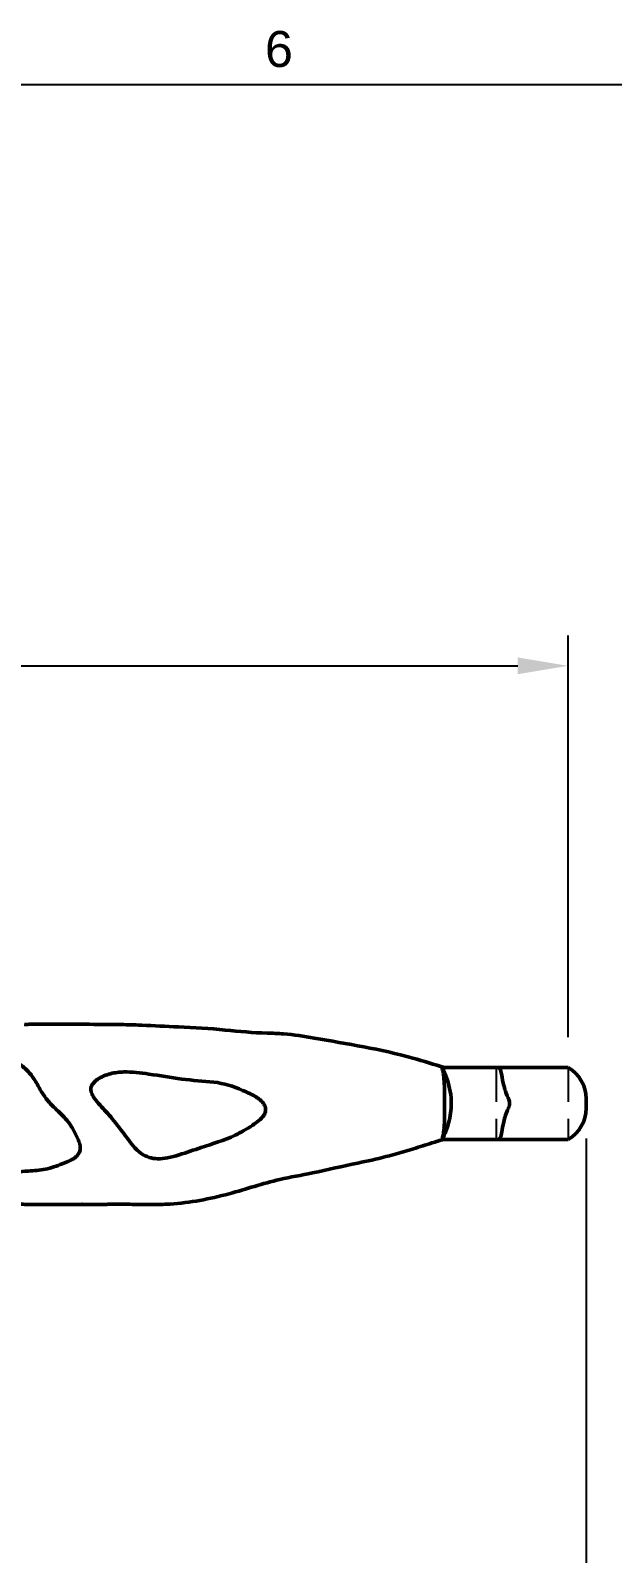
# Model space of a CAD drawing. Header units: millimetres. Extents: x 0 to 420, y 0 to 297.
# Drawn here: x 272.7 to 313.2, y 185 to 290.8 of the extents above; entities that cross this region are included whole.
import ezdxf
from ezdxf.enums import TextEntityAlignment as Align

# ---------------------------------------------------------------- set-up
doc = ezdxf.new("R2010")
doc.units = ezdxf.units.MM
doc.header["$LTSCALE"] = 0.75
doc.linetypes.add('HIDDEN2', pattern=[4.7625, 3.175, -1.5875])
for name, color, linetype, lineweight in [('BORDER', 7, 'Continuous', 25), ('FD_Dimensions', 7, 'Continuous', 25), ('Hidden', 7, 'HIDDEN2', 25), ('Visible', 7, 'Continuous', 50)]:
    doc.layers.add(name, color=color, linetype=linetype, lineweight=lineweight)
doc.styles.add('FusionTitle', font='arial.ttf')
doc.styles.get("Standard").update_dxf_attribs({"font": 'arial.ttf'})
doc.dimstyles.new('Dim-ISO-25', dxfattribs={"dimtxt": 3.5, "dimasz": 3.5, "dimexe": 2.1, "dimexo": 2.1, "dimgap": 1.4, "dimtad": 1, "dimzin": 12, "dimdsep": 46, "dimtxsty": 'Standard', "dimcen": 0, "dimazin": 3, "dimtp": 0.1, "dimtm": 0.1, "dimtfac": 0.714286, "dimtmove": 0, "dimatfit": 3, "dimfxl": 1, "dimtzin": 12, "dimarcsym": 0})

# ---------------------------------------------------------------- blocks, each defined once
blk = doc.blocks.new('ISO_A3_SHEET')
at = {"layer": 'BORDER'}
blk.add_line((410, 287), (20, 287), dxfattribs=at)
at = {"layer": 'BORDER', "style": 'FusionTitle'}
blk.add_text('6', height=2.5, dxfattribs=at).set_placement((290, 289.5), align=Align.MIDDLE)
blk = doc.blocks.new('*D54')
at = {"layer": 'Defpoints', "color": 0, "transparency": 16777216}
for p in [(203.828125, 215.942177), (311.328125, 215.942177), (311.328125, 178.877675)]:
    blk.add_point(p, dxfattribs=at)
at = {"layer": 'FD_Dimensions', "color": 0, "lineweight": -2, "transparency": 16777216}
for p, q in [((203.828125, 213.842177), (203.828125, 176.777675)), ((311.328125, 213.842177), (311.328125, 176.777675)), ((207.328125, 178.877675), (307.828125, 178.877675))]:
    blk.add_line(p, q, dxfattribs=at)
at = {"layer": 'FD_Dimensions', "color": 0, "transparency": 16777216}
for points in [[(207.328125, 179.461009), (207.328125, 178.294342), (203.828125, 178.877675)], [(307.828125, 179.461009), (307.828125, 178.294342), (311.328125, 178.877675)]]:
    blk.add_solid(points, dxfattribs=at)
at = {"layer": 'FD_Dimensions', "color": 0, "transparency": 16777216, "insert": (257.578125, 182.065874), "char_height": 3.5, "attachment_point": 5}
blk.add_mtext('430', dxfattribs=at)
blk = doc.blocks.new('*D56')
at = {"layer": 'Defpoints', "color": 0, "transparency": 16777216}
for p in [(310.078125, 246.667739), (310.078125, 218.777114), (203.828125, 216.61205)]:
    blk.add_point(p, dxfattribs=at)
at = {"layer": 'FD_Dimensions', "color": 0, "lineweight": -2, "transparency": 16777216}
for p, q in [((203.828125, 218.71205), (203.828125, 248.767739)), ((310.078125, 220.877114), (310.078125, 248.767739)), ((207.328125, 246.667739), (306.578125, 246.667739))]:
    blk.add_line(p, q, dxfattribs=at)
at = {"layer": 'FD_Dimensions', "color": 0, "transparency": 16777216}
for points in [[(207.328125, 247.251072), (207.328125, 246.084405), (203.828125, 246.667739)], [(306.578125, 247.251072), (306.578125, 246.084405), (310.078125, 246.667739)]]:
    blk.add_solid(points, dxfattribs=at)
at = {"layer": 'FD_Dimensions', "color": 0, "transparency": 16777216, "insert": (256.953125, 249.854744), "char_height": 3.5, "attachment_point": 5}
blk.add_mtext('425', dxfattribs=at)

msp = doc.modelspace()

# ---------------------------------------------------------------- linework, layer by layer
at = {"layer": 'Hidden'}
for p, q in [((305.0781, 218.7771), (305.0781, 213.7771)), ((310.0781, 218.7771), (310.0781, 213.7771))]:
    msp.add_line(p, q, dxfattribs=at)
for points, knots in [([(301.5178, 218.7771), (301.5264, 218.7771), (301.5303, 218.7754), (301.5145, 218.7628), (301.4804, 218.7494), (301.4277, 218.7303), (301.4012, 218.7213), (301.3714, 218.7118)], [-0.259667687, -0.259667687, -0.259667687, -0.259667687, -0.211785264, -0.211785264, -0.131560327, -0.131560327, -0.071734784, -0.071734784, -0.071734784, -0.071734784]), ([(301.3714, 218.7118), (301.3845, 218.665), (301.4016, 218.6031), (301.4886, 218.303), (301.5815, 218.0215), (301.7296, 217.6009), (301.7805, 217.4505), (301.8348, 217.2545), (301.856, 217.1633), (301.9169, 216.8375), (301.9412, 216.5905), (301.9473, 216.377)], [-0.632462912, -0.632462912, -0.632462912, -0.632462912, -0.59820427, -0.59820427, -0.503639633, -0.503639633, -0.370309834, -0.370309834, -0.256741001, -0.256741001, 0, 0, 0, 0]), ([(301.9473, 216.377), (301.951, 216.2445), (301.9482, 216.1113), (301.9277, 215.8373), (301.9104, 215.7189), (301.8929, 215.6199)], [-0.246749546, -0.246749546, -0.246749546, -0.246749546, -0.129060731, -0.129060731, 0, 0, 0, 0]), ([(301.8929, 215.6199), (301.8531, 215.3938), (301.779, 215.0988), (301.6025, 214.5518), (301.5089, 214.2928), (301.3898, 213.9438), (301.36, 213.8463), (301.3446, 213.7941)], [-1.11150258, -1.11150258, -1.11150258, -1.11150258, -0.64324952, -0.64324952, -0.27938578, -0.27938578, -0.03062622, -0.03062622, -0.03062622, -0.03062622]), ([(301.3446, 213.7941), (301.3687, 213.7891), (301.3887, 213.7855), (301.4273, 213.779), (301.4421, 213.7771), (301.4484, 213.7771)], [-0.302468603, -0.302468603, -0.302468603, -0.302468603, -0.24502975, -0.24502975, -0.163983155, -0.163983155, -0.163983155, -0.163983155]), ([(276.3101, 209.2766), (276.3101, 209.2766), (276.3105, 209.2766), (276.314, 209.2766), (276.3215, 209.2765), (276.3525, 209.2764), (276.3831, 209.2762), (276.441, 209.2762), (276.4651, 209.2763), (276.5133, 209.2764), (276.5342, 209.2765), (276.5813, 209.2768), (276.6069, 209.2769), (276.67, 209.2773), (276.7093, 209.2775), (276.7903, 209.278), (276.8326, 209.2782), (276.9526, 209.279), (277.0313, 209.2794), (277.3379, 209.2811), (277.5665, 209.2821), (277.794, 209.2824)], [0.565252476, 0.565252476, 0.565252476, 0.565252476, 0.578156713, 0.578156713, 0.634147459, 0.634147459, 0.766179381, 0.766179381, 0.845261623, 0.845261623, 0.894757065, 0.894757065, 0.938012973, 0.938012973, 0.989011435, 0.989011435, 1.040266331, 1.040266331, 1.134492667, 1.134492667, 1.408349117, 1.408349117, 1.408349117, 1.408349117]), ([(277.8693, 209.2812), (277.7437, 209.2808), (277.6118, 209.2804), (277.3338, 209.2796), (277.1858, 209.2792), (276.8452, 209.2778), (276.6549, 209.2767), (276.4511, 209.2754), (276.4467, 209.2754), (276.4423, 209.2753)], [0, 0, 0, 0, 0.155828261, 0.155828261, 0.33369937, 0.33369937, 0.579115932, 0.579115932, 0.584536589, 0.584536589, 0.584536589, 0.584536589]), ([(277.794, 209.2824), (277.9632, 209.2827), (278.1319, 209.2827), (278.3636, 209.2823), (278.4268, 209.2821), (278.514, 209.2819), (278.5379, 209.2819), (278.5707, 209.2818), (278.5797, 209.2817), (278.5971, 209.2817), (278.6058, 209.2816), (278.6156, 209.2816), (278.6175, 209.2816), (278.6211, 209.2816), (278.6228, 209.2816), (278.6256, 209.2816), (278.6267, 209.2816), (278.6283, 209.2816), (278.6287, 209.2816), (278.629, 209.2816), (278.629, 209.2816), (278.629, 209.2816), (278.6283, 209.2816), (278.6224, 209.2816), (278.612, 209.2816), (278.5816, 209.2817), (278.5584, 209.2818), (278.4799, 209.2819), (278.4201, 209.282), (278.225, 209.282), (278.0753, 209.2817), (277.9016, 209.2813), (277.8855, 209.2812), (277.8693, 209.2812)], [0, 0, 0, 0, 0.203821311, 0.203821311, 0.280229828, 0.280229828, 0.308896838, 0.308896838, 0.319651482, 0.319651482, 0.329909462, 0.329909462, 0.332465059, 0.332465059, 0.335032075, 0.335032075, 0.337613929, 0.337613929, 0.340191658, 0.340191658, 0.340968185, 0.340968185, 0.345384751, 0.345384751, 0.366269342, 0.366269342, 0.407157377, 0.407157377, 0.500865118, 0.500865118, 0.698761206, 0.698761206, 0.718870816, 0.718870816, 0.718870816, 0.718870816])]:
    msp.add_open_spline(points, degree=3, knots=knots, dxfattribs=at)
msp.add_open_spline([(301.5223, 218.7771), (301.5231, 218.7769), (301.5239, 218.7767), (301.5247, 218.7765)], degree=3, dxfattribs=at)
at = {"layer": 'Visible'}
for p, q in [((305.1811, 218.7771), (301.3511, 218.7771)), ((305.1811, 218.7771), (310.0781, 218.7771)), ((311.3281, 216.6121), (311.3281, 215.9422)), ((301.3323, 213.7771), (305.1811, 213.7771)), ((310.0781, 213.7771), (305.1811, 213.7771))]:
    msp.add_line(p, q, dxfattribs=at)
at = {"layer": 'Visible', "extrusion": (0, 0, -1)}
for centre, start, end in [((-308.8281, 216.6121), 120, 180), ((-308.8281, 215.9422), 180, 240)]:
    msp.add_arc(centre, 2.5, start, end, dxfattribs=at)
at = {"layer": 'Visible'}
for points, knots in [([(272.3264, 221.7728), (272.3282, 221.7728), (272.3301, 221.7728), (272.3474, 221.7729), (272.3671, 221.773), (272.4063, 221.7732), (272.4253, 221.7734), (272.4679, 221.7737), (272.492, 221.7738), (272.5545, 221.7743), (272.5933, 221.7746), (272.7134, 221.7756), (272.7942, 221.7764), (273.116, 221.7795), (273.3569, 221.7821), (273.8277, 221.787), (274.057, 221.7893), (274.2866, 221.7909)], [0.408077271, 0.408077271, 0.408077271, 0.408077271, 0.411822122, 0.411822122, 0.44165249, 0.44165249, 0.465405558, 0.465405558, 0.494164234, 0.494164234, 0.540541085, 0.540541085, 0.639404328, 0.639404328, 0.935552405, 0.935552405, 1.214483123, 1.214483123, 1.214483123, 1.214483123]), ([(276.192, 221.7868), (277.0484, 221.7771), (277.915, 221.7609), (279.3489, 221.7544), (279.9172, 221.7429), (281.3071, 221.6829), (282.1678, 221.629), (284.117, 221.5389), (285.1859, 221.4883), (287.2347, 221.282), (288.2186, 221.1868), (289.5574, 221.1545), (289.9415, 221.1453), (290.3277, 221.1164)], [0, 0, 0, 0, 1.0361946, 1.0361946, 1.72082968, 1.72082968, 2.74515821, 2.74515821, 4.06904171, 4.06904171, 5.24160248, 5.24160248, 5.71101976, 5.71101976, 5.71101976, 5.71101976]), ([(292.4512, 220.8223), (294.7391, 220.418), (297.049, 220.0525), (300.0434, 219.2309), (300.7859, 218.974), (301.5223, 218.7771)], [0, 0, 0, 0, 2.79886171, 2.79886171, 3.72789751, 3.72789751, 3.72789751, 3.72789751]), ([(272.7483, 218.3205), (272.645, 218.4489), (272.5313, 218.5697), (272.2935, 218.7893), (272.1686, 218.8897), (271.851, 219.1176), (271.6578, 219.232), (271.3716, 219.3798), (271.2741, 219.4264), (271.1749, 219.4709)], [0, 0, 0, 0, 0.197752371, 0.197752371, 0.38907284, 0.38907284, 0.679875481, 0.679875481, 0.828769711, 0.828769711, 0.828769711, 0.828769711]), ([(273.8194, 216.6357), (273.5875, 216.9438), (273.4043, 217.2862), (273.0703, 217.8617), (272.9237, 218.1023), (272.7483, 218.3205)], [0, 0, 0, 0, 0.46277361, 0.46277361, 0.798756155, 0.798756155, 0.798756155, 0.798756155]), ([(277.3816, 217.9326), (277.3044, 217.8765), (277.2298, 217.8146), (277.1074, 217.6863), (277.0565, 217.6208), (276.9966, 217.5097), (276.9789, 217.468), (276.9529, 217.3796), (276.9451, 217.3322), (276.9436, 217.2851)], [0, 0, 0, 0, 0.115265885, 0.115265885, 0.212951832, 0.212951832, 0.26673991, 0.26673991, 0.323497798, 0.323497798, 0.323497798, 0.323497798]), ([(288.4364, 216.7088), (288.1355, 216.8993), (287.8097, 217.05), (286.8424, 217.4631), (286.1647, 217.6844), (284.7325, 217.8398), (283.9872, 217.8741), (282.4909, 218.0865), (281.7328, 218.2106), (280.3884, 218.4041), (279.7937, 218.4813), (278.9133, 218.4566), (278.6056, 218.4233), (278.1458, 218.3083), (277.9879, 218.2561), (277.6775, 218.1209), (277.5236, 218.0358), (277.3816, 217.9326)], [0, 0, 0, 0, 0.42746721, 0.42746721, 1.26323945, 1.26323945, 2.15629928, 2.15629928, 3.07719804, 3.07719804, 3.78737118, 3.78737118, 4.17203265, 4.17203265, 4.37616059, 4.37616059, 4.58788101, 4.58788101, 4.58788101, 4.58788101]), ([(301.3302, 213.7771), (301.3327, 213.7772), (301.3373, 213.7827), (301.3672, 213.8298), (301.4151, 213.926), (301.5492, 214.2368), (301.6389, 214.4636), (301.7886, 214.9492), (301.8506, 215.1904), (301.9318, 215.6647), (301.9561, 215.8876), (301.9702, 216.3045), (301.9653, 216.4924), (301.9241, 216.9819), (301.8706, 217.2686), (301.7287, 217.8268), (301.6376, 218.086), (301.4886, 218.4646), (301.4279, 218.5983), (301.357, 218.7416), (301.3378, 218.7742), (301.331, 218.7769)], [-3.31305617, -3.31305617, -3.31305617, -3.31305617, -3.19836702, -3.19836702, -2.80880801, -2.80880801, -2.37107034, -2.37107034, -2.03030833, -2.03030833, -1.75426731, -1.75426731, -1.52747159, -1.52747159, -1.1547739, -1.1547739, -0.72118285, -0.72118285, -0.34806175, -0.34806175, -0.07584942, -0.07584942, -0.07584942, -0.07584942]), ([(301.4909, 217.402), (301.4862, 217.554), (301.4788, 217.7063), (301.4588, 217.991), (301.446, 218.1287), (301.4192, 218.3474), (301.4059, 218.4349), (301.3763, 218.5889), (301.3595, 218.6441), (301.3388, 218.7277), (301.3334, 218.7569), (301.331, 218.7769)], [-0.947176731, -0.947176731, -0.947176731, -0.947176731, -0.714345391, -0.714345391, -0.491008263, -0.491008263, -0.312439044, -0.312439044, -0.098653936, -0.098653936, -0.000531753, -0.000531753, -0.000531753, -0.000531753]), ([(305.9331, 216.6121), (305.9013, 216.6795), (305.8718, 216.7474), (305.7256, 217.1093), (305.6409, 217.4116), (305.5127, 217.9756), (305.4753, 218.215), (305.4024, 218.5693), (305.3673, 218.6908), (305.2731, 218.7571), (305.2546, 218.7655), (305.2236, 218.7735), (305.2124, 218.7754), (305.1943, 218.7769), (305.1878, 218.7771), (305.1811, 218.7771)], [0, 0, 0, 0, 0.09140416, 0.09140416, 0.48621527, 0.48621527, 0.88090896, 0.88090896, 1.25377675, 1.25377675, 1.3345918, 1.3345918, 1.37787214, 1.37787214, 1.40142679, 1.40142679, 1.40142679, 1.40142679]), ([(276.9436, 217.2851), (276.9416, 217.2281), (276.9487, 217.1708), (276.977, 217.0488), (277.0011, 216.9839), (277.0764, 216.8203), (277.1353, 216.7243), (277.3143, 216.4667), (277.4469, 216.312), (277.8621, 215.848), (278.1539, 215.545), (278.7594, 214.8185), (279.0729, 214.3955), (279.7016, 213.5518), (280.0212, 213.1077), (280.4433, 212.8066)], [0, 0, 0, 0, 0.0687505, 0.0687505, 0.15222497, 0.15222497, 0.28770082, 0.28770082, 0.531145, 0.531145, 1.03503696, 1.03503696, 1.66664344, 1.66664344, 2.30002243, 2.30002243, 2.30002243, 2.30002243]), ([(301.4965, 215.4126), (301.5002, 215.7834), (301.502, 216.0738), (301.5008, 216.5188), (301.5003, 216.6237), (301.4989, 216.9471), (301.4978, 217.1763), (301.4909, 217.402)], [-0.832534295, -0.832534295, -0.832534295, -0.832534295, -0.406835145, -0.406835145, -0.273250786, -0.273250786, 0, 0, 0, 0]), ([(275.8306, 212.5155), (275.9207, 212.5837), (276.0034, 212.664), (276.1259, 212.8377), (276.1699, 212.9331), (276.209, 213.1141), (276.2121, 213.1999), (276.194, 213.3661), (276.1742, 213.448), (276.1079, 213.6578), (276.0525, 213.7838), (275.8728, 214.1617), (275.7451, 214.4144), (275.4105, 214.973), (275.164, 215.2689), (274.604, 215.8097), (274.3025, 216.0727), (273.9616, 216.4558), (273.8883, 216.5442), (273.8194, 216.6357)], [0, 0, 0, 0, 0.13559196, 0.13559196, 0.26043162, 0.26043162, 0.36185393, 0.36185393, 0.46236484, 0.46236484, 0.62683428, 0.62683428, 0.96458411, 0.96458411, 1.42193992, 1.42193992, 1.89983068, 1.89983068, 2.03739305, 2.03739305, 2.03739305, 2.03739305]), ([(288.9996, 216.1498), (288.9621, 216.2298), (288.9109, 216.3042), (288.787, 216.4455), (288.7118, 216.5121), (288.5697, 216.6212), (288.5038, 216.6661), (288.4364, 216.7088)], [0, 0, 0, 0, 0.106172111, 0.106172111, 0.225532337, 0.225532337, 0.321163716, 0.321163716, 0.321163716, 0.321163716]), ([(288.9656, 215.476), (289.0121, 215.5538), (289.0462, 215.6412), (289.0745, 215.8094), (289.0733, 215.8917), (289.0466, 216.0321), (289.0263, 216.0927), (288.9996, 216.1498)], [0, 0, 0, 0, 0.109186491, 0.109186491, 0.205463453, 0.205463453, 0.281287262, 0.281287262, 0.281287262, 0.281287262]), ([(305.1811, 213.7771), (305.1877, 213.7771), (305.1941, 213.7774), (305.2121, 213.7788), (305.2233, 213.7807), (305.2541, 213.7886), (305.2725, 213.7969), (305.3242, 213.8329), (305.3513, 213.8716), (305.411, 214.0138), (305.4359, 214.1408), (305.5019, 214.4967), (305.5439, 214.7334), (305.6466, 215.1484), (305.6899, 215.3034), (305.796, 215.6217), (305.858, 215.7832), (305.9331, 215.9422)], [1.5439085, 1.5439085, 1.5439085, 1.5439085, 1.5715538, 1.5715538, 1.62287984, 1.62287984, 1.71826512, 1.71826512, 1.9185858, 1.9185858, 2.2477321, 2.2477321, 2.63832773, 2.63832773, 2.85458766, 2.85458766, 3.07134306, 3.07134306, 3.07134306, 3.07134306]), ([(305.9331, 216.6121), (305.9747, 216.5241), (305.9992, 216.4442), (306.0143, 216.338), (306.0165, 216.3075), (306.0165, 216.2771)], [1.983987493, 1.983987493, 1.983987493, 1.983987493, 2.200597364, 2.200597364, 2.288908068, 2.288908068, 2.288908068, 2.288908068]), ([(306.0165, 216.2771), (306.0165, 216.2286), (306.0109, 216.1803), (305.9871, 216.0736), (305.9657, 216.0111), (305.9331, 215.9422)], [2.288908068, 2.288908068, 2.288908068, 2.288908068, 2.430113722, 2.430113722, 2.599099057, 2.599099057, 2.599099057, 2.599099057]), ([(280.4433, 212.8066), (280.6099, 212.6878), (280.795, 212.5957), (281.1738, 212.4777), (281.3714, 212.449), (281.8013, 212.4384), (282.0397, 212.464), (282.5427, 212.5584), (282.8091, 212.6331), (283.5885, 212.8738), (284.0934, 213.0503), (285.3863, 213.491), (286.2031, 213.7181), (287.378, 214.2722), (287.7754, 214.5059), (288.1565, 214.7615)], [0, 0, 0, 0, 0.24983017, 0.24983017, 0.49785394, 0.49785394, 0.78320799, 0.78320799, 1.11347518, 1.11347518, 1.76245194, 1.76245194, 2.77049467, 2.77049467, 3.32134689, 3.32134689, 3.32134689, 3.32134689]), ([(288.1565, 214.7615), (288.3048, 214.8608), (288.4516, 214.9632), (288.7322, 215.1911), (288.872, 215.3192), (288.9656, 215.476)], [0, 0, 0, 0, 0.214247194, 0.214247194, 0.433984021, 0.433984021, 0.433984021, 0.433984021]), ([(301.3302, 213.7771), (301.3321, 213.7927), (301.3353, 213.8158), (301.346, 213.8695), (301.3531, 213.8994), (301.3757, 213.9869), (301.3892, 214.0394), (301.4202, 214.2134), (301.4429, 214.3934), (301.4633, 214.5495), (301.4738, 214.6404), (301.4912, 214.9365), (301.4942, 215.1769), (301.4965, 215.4126)], [-0.87309179, -0.87309179, -0.87309179, -0.87309179, -0.807164427, -0.807164427, -0.750259214, -0.750259214, -0.641212174, -0.641212174, -0.478210786, -0.478210786, -0.283127703, -0.283127703, 0, 0, 0, 0]), ([(301.45, 213.7771), (301.3177, 213.7477), (301.1777, 213.7076), (300.8992, 213.6243), (300.7582, 213.58), (300.1951, 213.4023), (299.7732, 213.2671), (298.0807, 212.7322), (296.7828, 212.4055), (294.4196, 211.9292), (293.375, 211.6776), (292.3219, 211.4565)], [0, 0, 0, 0, 0.17153418, 0.17153418, 0.348889, 0.348889, 0.88057446, 0.88057446, 2.47885357, 2.47885357, 3.78320613, 3.78320613, 3.78320613, 3.78320613]), ([(267.7461, 210.9641), (267.9664, 211.0515), (268.202, 211.103), (268.5823, 211.1624), (268.7232, 211.1794), (269.0205, 211.2094), (269.1779, 211.222), (269.4557, 211.2441), (269.5828, 211.2542), (270.0999, 211.3009), (270.5183, 211.3534), (271.4817, 211.4769), (272.0355, 211.5437), (272.9906, 211.6199), (273.394, 211.6419), (274.1883, 211.7879), (274.5748, 211.934), (274.9582, 212.0887)], [0, 0, 0, 0, 0.30888187, 0.30888187, 0.47798843, 0.47798843, 0.66761573, 0.66761573, 0.83821485, 0.83821485, 1.35447937, 1.35447937, 2.02519387, 2.02519387, 2.50868945, 2.50868945, 3.00530436, 3.00530436, 3.00530436, 3.00530436]), ([(274.9582, 212.0887), (275.1078, 212.1491), (275.2585, 212.2082), (275.5536, 212.3415), (275.7006, 212.4172), (275.8306, 212.5155)], [0, 0, 0, 0, 0.193701873, 0.193701873, 0.389464486, 0.389464486, 0.389464486, 0.389464486]), ([(290.0559, 210.9995), (288.8724, 210.731), (287.7313, 210.3306), (285.2087, 209.6512), (283.8264, 209.3807), (281.9973, 209.2692), (281.5353, 209.263), (280.9411, 209.2661), (280.7743, 209.2679), (280.4628, 209.2708), (280.3018, 209.2722), (280.0278, 209.2742), (279.9326, 209.2748), (279.8356, 209.2755)], [0, 0, 0, 0, 1.47788932, 1.47788932, 3.14478479, 3.14478479, 3.68018824, 3.68018824, 3.917933, 3.917933, 4.16894203, 4.16894203, 4.29410234, 4.29410234, 4.29410234, 4.29410234]), ([(276.4423, 209.2753), (276.224, 209.2739), (275.9982, 209.2724), (275.364, 209.2689), (274.9528, 209.2673), (274.2333, 209.2666), (273.9247, 209.2669), (273.385, 209.2693), (273.1526, 209.2709), (272.8613, 209.2729), (272.798, 209.2733), (272.6569, 209.2743), (272.5824, 209.2747), (272.4625, 209.2754), (272.4097, 209.2756), (272.284, 209.2762), (272.2089, 209.2764), (272.0797, 209.2768), (272.0281, 209.277), (271.9385, 209.2773), (271.9004, 209.2774), (271.8452, 209.2775), (271.8278, 209.2776), (271.8105, 209.2777)], [0.58453659, 0.58453659, 0.58453659, 0.58453659, 0.85291085, 0.85291085, 1.3463235, 1.3463235, 1.71637567, 1.71637567, 1.99436121, 1.99436121, 2.07193495, 2.07193495, 2.17225555, 2.17225555, 2.2577702, 2.2577702, 2.36137007, 2.36137007, 2.42494397, 2.42494397, 2.47028286, 2.47028286, 2.49119275, 2.49119275, 2.49119275, 2.49119275]), ([(277.586, 209.2712), (277.269, 209.2695), (276.9477, 209.2709), (276.5702, 209.2741), (276.5066, 209.2747), (276.4261, 209.2755), (276.4052, 209.2757), (276.3741, 209.276), (276.3626, 209.2761), (276.3404, 209.2763), (276.3308, 209.2764), (276.3183, 209.2766), (276.3146, 209.2766), (276.3108, 209.2766), (276.3101, 209.2766), (276.3101, 209.2766)], [0, 0, 0, 0, 0.381379323, 0.381379323, 0.457583694, 0.457583694, 0.484960634, 0.484960634, 0.503222845, 0.503222845, 0.526385046, 0.526385046, 0.547636297, 0.547636297, 0.565252476, 0.565252476, 0.565252476, 0.565252476]), ([(279.8356, 209.2755), (279.601, 209.277), (279.3548, 209.2784), (279.055, 209.2799), (279.0027, 209.2801), (278.9417, 209.2804), (278.933, 209.2804), (278.9216, 209.2805), (278.9187, 209.2805), (278.9131, 209.2805), (278.9105, 209.2805), (278.9001, 209.2805), (278.8938, 209.2806), (278.8792, 209.2806), (278.8715, 209.2807), (278.8409, 209.2808), (278.8186, 209.2808), (278.7231, 209.281), (278.6392, 209.2809), (278.4648, 209.2797), (278.395, 209.279), (278.2346, 209.2773), (278.1417, 209.2763), (277.9334, 209.274), (277.8159, 209.2728), (277.6611, 209.2716), (277.6236, 209.2714), (277.586, 209.2712)], [0, 0, 0, 0, 0.30255616, 0.30255616, 0.36541226, 0.36541226, 0.37582326, 0.37582326, 0.37960248, 0.37960248, 0.38341706, 0.38341706, 0.39860786, 0.39860786, 0.42062586, 0.42062586, 0.4866346, 0.4866346, 0.68619726, 0.68619726, 0.79119008, 0.79119008, 0.90792977, 0.90792977, 1.04932298, 1.04932298, 1.09447486, 1.09447486, 1.09447486, 1.09447486])]:
    msp.add_open_spline(points, degree=3, knots=knots, dxfattribs=at)
for points in [[(274.2866, 221.7909), (274.9203, 221.7954), (275.5558, 221.7941), (276.192, 221.7868)], [(290.3277, 221.1164), (291.0363, 221.0634), (291.7473, 220.9467), (292.4512, 220.8223)], [(301.331, 218.7769), (301.3377, 218.7771), (301.3444, 218.7771), (301.3511, 218.7771)], [(301.3323, 213.7771), (301.3316, 213.7771), (301.3309, 213.7771), (301.3302, 213.7771)], [(292.3219, 211.4565), (291.5683, 211.2983), (290.8034, 211.1691), (290.0559, 210.9995)]]:
    msp.add_open_spline(points, degree=3, dxfattribs=at)

# ---------------------------------------------------------------- block references
at = {"layer": 'BORDER'}
msp.add_blockref('ISO_A3_SHEET', (0, 0), dxfattribs=at)

# ---------------------------------------------------------------- dimensions: what is measured, and where the dimension line sits
at = {"layer": 'FD_Dimensions'}
for base, p1, p2, picture, middle in [((310.0781, 246.6677), (203.8281, 216.6121), (310.0781, 218.7771), '*D56', (256.9531, 249.8547)), ((311.3281, 178.8777), (203.8281, 215.9422), (311.3281, 215.9422), '*D54', (257.5781, 182.0659))]:
    dim = msp.add_linear_dim(base=base, p1=p1, p2=p2, dimstyle='Dim-ISO-25', override={"dimlfac": 4}, dxfattribs=at)
    dim.commit()
    dim.dimension.update_dxf_attribs({"geometry": picture, "text_midpoint": middle})

doc.saveas('drawing.dxf')
